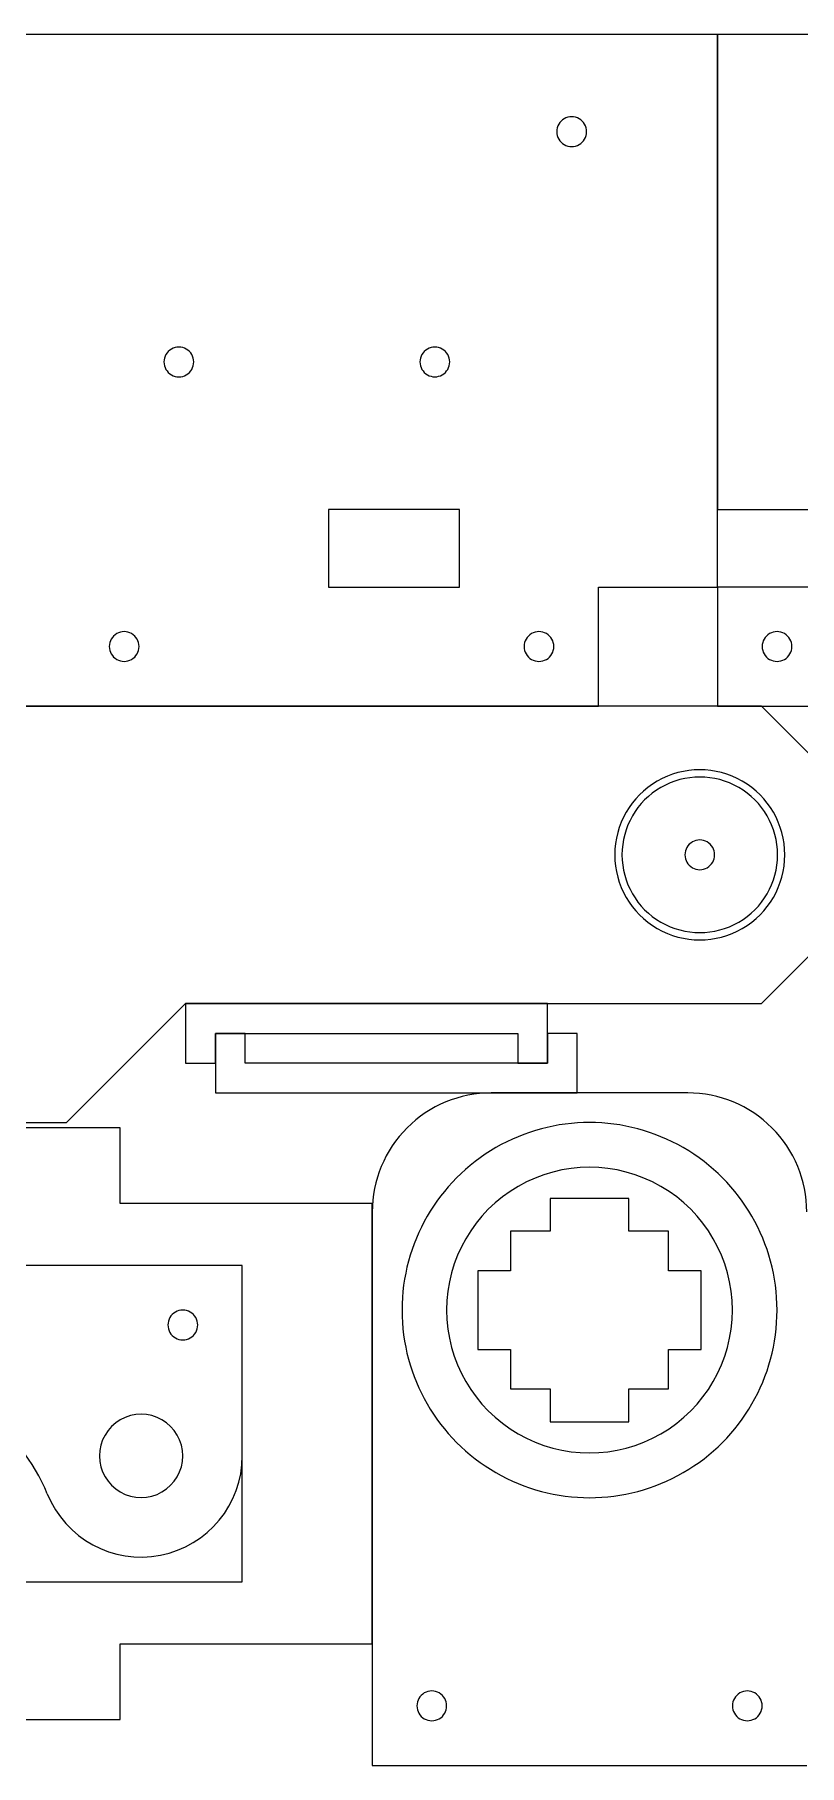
# Model space of a CAD drawing. Extents: x 0 to 508, y 0 to 304.
# Drawn here: x 203.8 to 332.2, y 13.2 to 304 of the extents above; entities that cross this region are included whole.
import ezdxf

# ---------------------------------------------------------------- set-up
doc = ezdxf.new("R2010")
doc.units = 0
doc.layers.get('0').update_dxf_attribs({"linetype": 'CONTINUOUS'})

msp = doc.modelspace()

# ---------------------------------------------------------------- linework, layer by layer
at = {"color": 7}
for points in [[(318.470756, 304.010272), (139.120774, 304.010272)], [(318.470756, 211.190258), (318.470756, 304.010272)], [(318.470756, 304.010272), (318.470756, 224.190264)], [(497.820765, 304.010272), (318.470756, 304.010272)], [(318.470756, 224.190264), (334.470745, 224.190264)], [(298.47077, 211.190258), (318.470756, 211.190258)], [(298.47077, 191.190264), (298.47077, 211.190258)], [(334.470745, 211.190258), (318.470756, 211.190258)], [(318.470756, 211.190258), (318.470756, 191.190264)], [(139.120774, 191.190264), (298.47077, 191.190264)], [(325.846122, 191.190264), (139.120774, 191.190264)], [(318.470756, 191.190264), (477.820752, 191.190264)], [(340.490757, 176.545595), (325.846122, 191.190264)], [(325.846122, 141.190266), (340.490757, 155.834919)], [(209.120766, 121.190255), (229.120779, 141.190266)], [(229.120779, 141.190266), (229.120779, 131.190262)], [(289.920759, 141.190266), (229.120779, 141.190266)], [(229.120779, 141.190266), (325.846122, 141.190266)], [(289.920759, 131.190262), (289.920759, 141.190266)], [(234.120769, 136.190257), (234.120769, 126.190267)], [(239.120759, 136.190257), (234.120769, 136.190257)], [(234.120769, 136.190257), (284.920769, 136.190257)], [(234.120769, 131.190262), (234.120769, 136.190257)], [(239.120759, 131.190262), (239.120759, 136.190257)], [(284.920769, 136.190257), (284.920769, 131.190262)], [(289.920759, 136.190257), (289.920759, 131.190262)], [(294.920776, 136.190257), (289.920759, 136.190257)], [(294.920776, 126.190267), (294.920776, 136.190257)], [(229.120779, 131.190262), (234.120769, 131.190262)], [(289.920759, 131.190262), (239.120759, 131.190262)], [(284.920769, 131.190262), (289.920759, 131.190262)], [(234.120769, 126.190267), (294.920776, 126.190267)], [(313.470766, 126.190267), (280.470769, 126.190267)], [(189.120754, 121.190255), (209.120766, 121.190255)], [(218.120754, 120.315826), (198.120767, 120.315826)], [(218.120754, 107.615834), (218.120754, 120.315826)], [(260.470756, 107.615834), (218.120754, 107.615834)], [(260.470756, 33.615818), (260.470756, 107.615834)], [(310.220757, 102.940268), (303.570746, 102.940268), (303.570746, 108.440257), (290.370763, 108.440257), (290.370763, 102.940268), (283.720778, 102.940268)], [(260.470756, 106.190269), (260.470756, 13.19026)], [(283.720778, 102.940268), (283.720778, 96.290265), (278.220779, 96.290265), (278.220779, 83.090266), (283.720778, 83.090266), (283.720778, 76.440265), (290.370763, 76.440265)], [(310.220757, 96.290265), (310.220757, 102.940268)], [(238.645779, 97.190833), (102.945777, 97.190833)], [(238.645779, 97.190833), (178.645767, 97.190833)], [(238.645779, 65.190828), (238.645779, 97.190833)], [(238.645779, 44.040819), (238.645779, 97.190833)], [(290.370763, 70.940261), (303.570746, 70.940261), (303.570746, 76.440265), (310.220757, 76.440265), (310.220757, 83.090266), (315.720783, 83.090266), (315.720783, 96.290265), (310.220757, 96.290265)], [(290.370763, 76.440265), (290.370763, 70.940261)], [(102.945777, 44.040819), (238.645779, 44.040819)], [(218.120754, 20.915826), (218.120754, 33.615818)], [(218.120754, 33.615818), (260.470756, 33.615818)], [(198.120767, 20.915826), (218.120754, 20.915826)], [(260.470756, 13.19026), (333.470779, 13.19026)]]:
    msp.add_lwpolyline(points, dxfattribs=at)
for points in [[(296.470758, 287.696037)], [(230.483595, 249.010276)], [(273.483599, 249.010276)], [(253.120763, 211.190258), (275.120761, 211.190258), (275.120761, 224.190264), (253.120763, 224.190264)], [(221.29578, 201.190262)], [(290.970758, 201.190262)], [(330.970758, 201.190262)], [(317.990776, 166.190263)], [(328.559081, 166.190263)], [(329.778281, 166.190263)], [(320.970778, 89.690263)], [(328.470763, 89.690263)], [(231.145768, 87.190829)], [(228.645773, 65.190828)], [(272.970757, 23.190264)], [(325.970768, 23.190264)]]:
    msp.add_lwpolyline(points, close=True, dxfattribs=at)
for points in [[(292.719316, 289.865278), (291.945078, 289.417581), (291.468974, 288.590393), (291.470768, 287.696037)], [(295.22221, 289.865278), (294.447972, 290.312975), (293.493554, 290.312975), (292.719316, 289.865278)], [(296.470758, 287.696037), (296.472551, 288.590393), (295.996448, 289.417581), (295.22221, 289.865278)], [(291.470768, 287.696037), (291.468974, 286.80168), (291.945078, 285.974493), (292.719316, 285.526796)], [(292.719316, 285.526796), (293.493554, 285.079099), (294.447972, 285.079099), (295.22221, 285.526796)], [(295.22221, 285.526796), (295.996448, 285.974493), (296.472551, 286.80168), (296.470758, 287.696037)], [(226.732153, 251.179517), (225.957915, 250.73182), (225.481812, 249.904632), (225.483605, 249.010276)], [(229.235047, 251.179517), (228.460809, 251.627214), (227.506391, 251.627214), (226.732153, 251.179517)], [(230.483595, 249.010276), (230.485389, 249.904632), (230.009285, 250.73182), (229.235047, 251.179517)], [(269.733587, 251.175347), (268.960081, 250.728763), (268.483583, 249.903443), (268.483583, 249.010276)], [(272.233595, 251.175347), (271.46009, 251.62193), (270.507092, 251.62193), (269.733587, 251.175347)], [(273.483599, 249.010276), (273.483599, 249.903443), (273.0071, 250.728763), (272.233595, 251.175347)], [(225.483605, 249.010276), (225.481812, 248.115919), (225.957915, 247.288732), (226.732153, 246.841035)], [(229.235047, 246.841035), (230.009285, 247.288732), (230.485389, 248.115919), (230.483595, 249.010276)], [(268.483583, 249.010276), (268.483583, 248.117109), (268.960081, 247.291788), (269.733587, 246.845205)], [(272.233595, 246.845205), (273.0071, 247.291788), (273.483599, 248.117109), (273.483599, 249.010276)], [(226.732153, 246.841035), (227.506391, 246.393338), (228.460809, 246.393338), (229.235047, 246.841035)], [(269.733587, 246.845205), (270.507092, 246.398621), (271.46009, 246.398621), (272.233595, 246.845205)], [(220.045776, 203.355333), (219.272271, 203.801917), (218.319273, 203.801917), (217.545768, 203.355333)], [(289.72221, 203.359503), (288.947973, 203.8072), (287.993554, 203.8072), (287.219316, 203.359503)], [(329.72221, 203.359503), (328.947972, 203.8072), (327.993554, 203.8072), (327.219316, 203.359503)], [(217.545768, 203.355333), (216.772262, 202.908749), (216.295764, 202.083429), (216.295764, 201.190262)], [(216.295764, 201.190262), (216.295764, 200.297095), (216.772262, 199.471775), (217.545768, 199.025191)], [(221.29578, 201.190262), (221.29578, 202.083429), (220.819282, 202.908749), (220.045776, 203.355333)], [(220.045776, 199.025191), (220.819282, 199.471775), (221.29578, 200.297095), (221.29578, 201.190262)], [(287.219316, 203.359503), (286.445078, 202.911806), (285.968975, 202.084618), (285.970768, 201.190262)], [(285.970768, 201.190262), (285.968975, 200.295906), (286.445078, 199.468718), (287.219316, 199.021021)], [(290.970758, 201.190262), (290.972552, 202.084618), (290.496448, 202.911806), (289.72221, 203.359503)], [(289.72221, 199.021021), (290.496448, 199.468718), (290.972552, 200.295906), (290.970758, 201.190262)], [(327.219316, 203.359503), (326.445078, 202.911806), (325.968974, 202.084618), (325.970768, 201.190262)], [(325.970768, 201.190262), (325.968974, 200.295906), (326.445078, 199.468718), (327.219316, 199.021021)], [(330.970758, 201.190262), (330.972551, 202.084618), (330.496448, 202.911806), (329.72221, 203.359503)], [(329.72221, 199.021021), (330.496448, 199.468718), (330.972551, 200.295906), (330.970758, 201.190262)], [(217.545768, 199.025191), (218.319273, 198.578608), (219.272271, 198.578608), (220.045776, 199.025191)], [(287.219316, 199.021021), (287.993554, 198.573324), (288.947973, 198.573324), (289.72221, 199.021021)], [(327.219316, 199.021021), (327.993554, 198.573324), (328.947972, 198.573324), (329.72221, 199.021021)], [(322.634531, 178.563601), (318.213963, 181.115817), (312.767599, 181.115817), (308.347031, 178.563601)], [(308.347031, 178.563601), (303.926463, 176.011385), (301.203281, 171.294695), (301.203281, 166.190263)], [(308.956631, 177.507743), (304.913285, 175.173316), (302.422481, 170.859117), (302.422481, 166.190263)], [(322.024931, 177.507743), (317.981585, 179.84217), (312.999977, 179.84217), (308.956631, 177.507743)], [(328.559081, 166.190263), (328.559081, 170.859117), (326.068277, 175.173316), (322.024931, 177.507743)], [(329.778281, 166.190263), (329.778281, 171.294695), (327.055099, 176.011385), (322.634531, 178.563601)], [(316.740772, 168.355334), (315.967266, 168.801917), (315.014269, 168.801917), (314.240763, 168.355334)], [(301.203281, 166.190263), (301.203281, 161.085831), (303.926463, 156.369141), (308.347031, 153.816925)], [(302.422481, 166.190263), (302.422481, 161.521409), (304.913285, 157.20721), (308.956631, 154.872783)], [(314.240763, 168.355334), (313.467258, 167.90875), (312.990759, 167.08343), (312.990759, 166.190263)], [(312.990759, 166.190263), (312.990759, 165.297096), (313.467258, 164.471776), (314.240763, 164.025193)], [(317.990776, 166.190263), (317.990776, 167.08343), (317.514277, 167.90875), (316.740772, 168.355334)], [(316.740772, 164.025193), (317.514277, 164.471776), (317.990776, 165.297096), (317.990776, 166.190263)], [(322.024931, 154.872783), (326.068277, 157.20721), (328.559081, 161.521409), (328.559081, 166.190263)], [(322.634531, 153.816925), (327.055099, 156.369141), (329.778281, 161.085831), (329.778281, 166.190263)], [(314.240763, 164.025193), (315.014269, 163.578609), (315.967266, 163.578609), (316.740772, 164.025193)], [(308.956631, 154.872783), (312.999977, 152.538357), (317.981585, 152.538357), (322.024931, 154.872783)], [(308.347031, 153.816925), (312.767599, 151.264709), (318.213963, 151.264709), (322.634531, 153.816925)], [(280.470769, 126.190264), (275.166436, 126.190267), (270.079354, 124.083132), (266.328624, 120.332403)], [(327.612911, 120.332403), (323.862181, 124.083132), (318.775099, 126.190267), (313.470766, 126.190264)], [(312.726038, 116.985278), (302.977226, 122.61627), (290.964309, 122.61627), (281.215497, 116.985278)], [(266.328624, 120.332403), (262.577894, 116.581675), (260.470755, 111.494594), (260.470756, 106.190262)], [(333.470779, 106.190262), (333.47078, 111.494594), (331.363641, 116.581675), (327.612911, 120.332403)], [(281.215497, 116.985278), (271.466684, 111.354287), (265.464247, 100.948476), (265.470772, 89.690263)], [(328.470763, 89.690263), (328.477288, 100.948476), (322.474851, 111.354287), (312.726038, 116.985278)], [(308.970773, 110.474883), (301.545144, 114.762072), (292.396391, 114.762072), (284.970762, 110.474883)], [(284.970762, 110.474883), (277.545133, 106.187693), (272.970757, 98.264641), (272.970757, 89.690263)], [(320.970778, 89.690263), (320.970778, 98.264641), (316.396402, 106.187693), (308.970773, 110.474883)], [(227.394326, 89.36007), (226.620088, 88.912373), (226.143984, 88.085185), (226.145778, 87.190829)], [(229.89722, 89.36007), (229.122982, 89.807766), (228.168564, 89.807766), (227.394326, 89.36007)], [(231.145768, 87.190829), (231.147561, 88.085185), (230.671458, 88.912373), (229.89722, 89.36007)], [(265.470772, 89.690263), (265.464247, 78.43205), (271.466684, 68.026238), (281.215497, 62.395247)], [(272.970757, 89.690263), (272.970757, 81.115885), (277.545133, 73.192833), (284.970762, 68.905644)], [(308.970773, 68.905644), (316.396402, 73.192833), (320.970778, 81.115885), (320.970778, 89.690263)], [(312.726038, 62.395247), (322.474851, 68.026238), (328.477288, 78.43205), (328.470763, 89.690263)], [(226.145778, 87.190829), (226.143984, 86.296472), (226.620088, 85.469284), (227.394326, 85.021588)], [(227.394326, 85.021588), (228.168564, 84.573891), (229.122982, 84.573891), (229.89722, 85.021588)], [(229.89722, 85.021588), (230.671458, 85.469284), (231.147561, 86.296472), (231.145768, 87.190829)], [(205.884436, 58.820569), (201.397192, 69.922936), (190.620655, 77.190831), (178.645767, 77.190828)], [(218.14577, 71.253007), (215.979962, 70.002577), (214.645769, 67.691688), (214.645769, 65.190828)], [(225.145772, 71.253007), (222.979964, 72.503437), (220.311578, 72.503437), (218.14577, 71.253007)], [(228.645773, 65.190828), (228.645773, 67.691688), (227.31158, 70.002577), (225.145772, 71.253007)], [(284.970762, 68.905644), (292.396391, 64.618455), (301.545144, 64.618455), (308.970773, 68.905644)], [(214.645769, 65.190828), (214.645769, 62.689968), (215.979962, 60.379078), (218.14577, 59.128648)], [(224.890562, 48.503355), (232.878727, 50.056609), (238.645785, 57.053054), (238.645779, 65.190828)], [(225.145772, 59.128648), (227.31158, 60.379078), (228.645773, 62.689968), (228.645773, 65.190828)], [(281.215497, 62.395247), (290.964309, 56.764256), (302.977226, 56.764256), (312.726038, 62.395247)], [(205.884436, 58.820569), (208.933827, 51.27573), (216.902398, 46.950101), (224.890562, 48.503355)], [(218.14577, 59.128648), (220.311578, 57.878218), (222.979964, 57.878218), (225.145772, 59.128648)], [(269.219315, 25.359504), (268.445077, 24.911808), (267.968974, 24.08462), (267.970767, 23.190264)], [(271.722209, 25.359504), (270.947971, 25.807201), (269.993553, 25.807201), (269.219315, 25.359504)], [(272.970757, 23.190264), (272.972551, 24.08462), (272.496447, 24.911808), (271.722209, 25.359504)], [(322.219326, 25.359504), (321.445088, 24.911808), (320.968984, 24.08462), (320.970778, 23.190264)], [(324.72222, 25.359504), (323.947982, 25.807201), (322.993564, 25.807201), (322.219326, 25.359504)], [(325.970768, 23.190264), (325.972561, 24.08462), (325.496458, 24.911808), (324.72222, 25.359504)], [(267.970767, 23.190264), (267.968974, 22.295907), (268.445077, 21.468719), (269.219315, 21.021023)], [(269.219315, 21.021023), (269.993553, 20.573326), (270.947971, 20.573326), (271.722209, 21.021023)], [(271.722209, 21.021023), (272.496447, 21.468719), (272.972551, 22.295907), (272.970757, 23.190264)], [(320.970778, 23.190264), (320.968984, 22.295907), (321.445088, 21.468719), (322.219326, 21.021023)], [(322.219326, 21.021023), (322.993564, 20.573326), (323.947982, 20.573326), (324.72222, 21.021023)], [(324.72222, 21.021023), (325.496458, 21.468719), (325.972561, 22.295907), (325.970768, 23.190264)]]:
    msp.add_open_spline(points, degree=3, dxfattribs=at)

doc.saveas('drawing.dxf')
